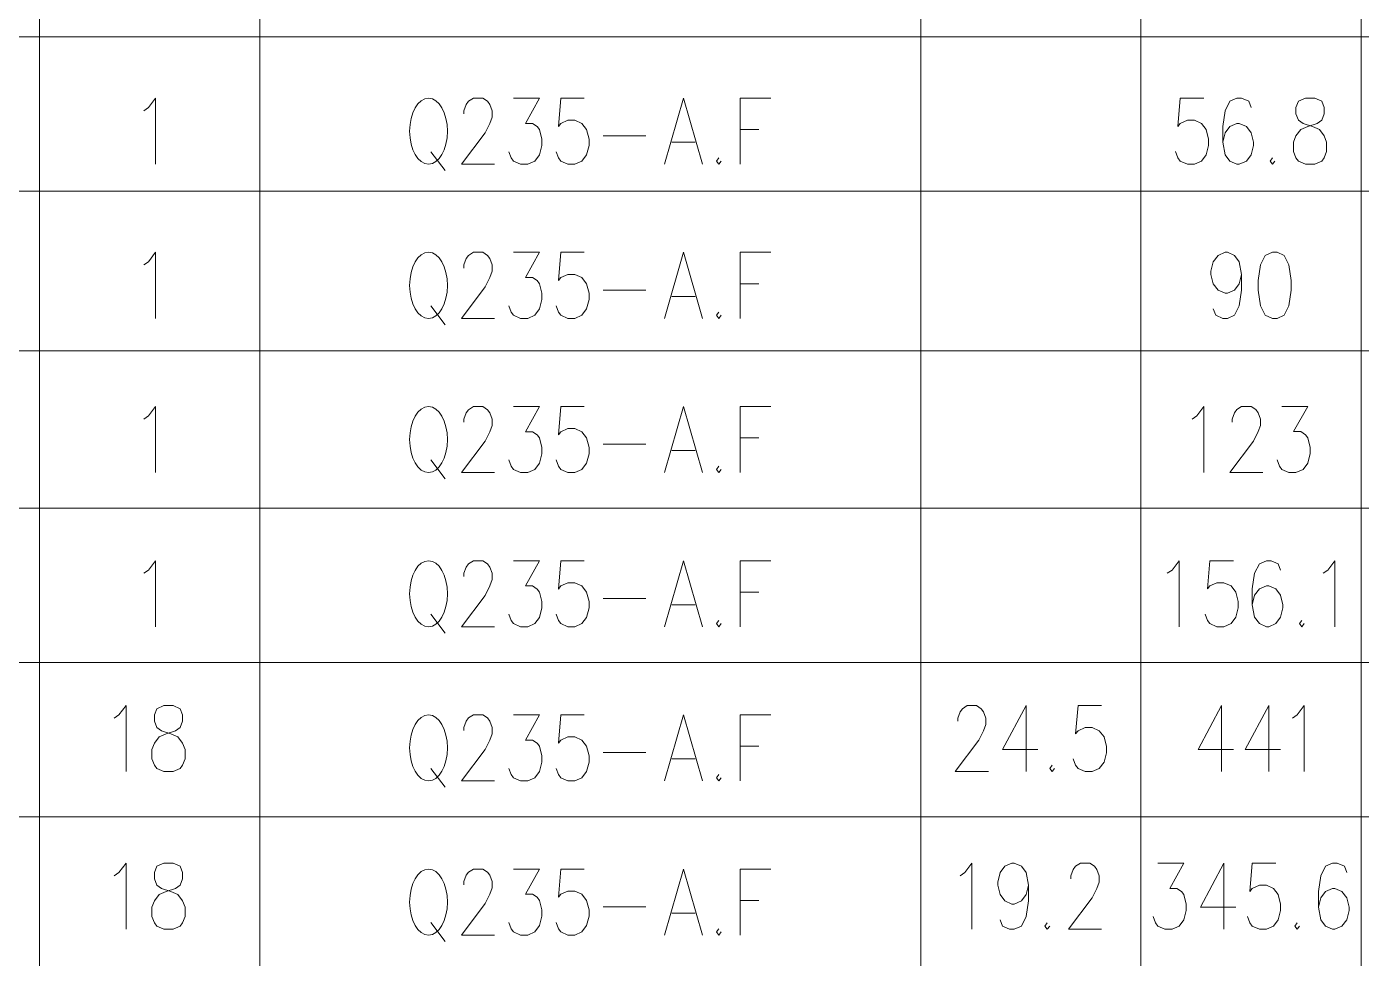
# Model space of a CAD drawing. Header units: millimetres. Extents: x 0 to 829, y 0 to 570.
# Drawn here: x 672.2 to 730.3, y 82.4 to 123 of the extents above; entities that cross this region are included whole.
import ezdxf

# ---------------------------------------------------------------- set-up
doc = ezdxf.new("R2010")
doc.units = ezdxf.units.MM

msp = doc.modelspace()

# ---------------------------------------------------------------- linework, layer by layer
at = {"color": 0, "lineweight": 0}
for points in [[(672.729583, 21.11375), (672.729583, 135.942917)], [(682.325139, 21.11375), (682.325139, 135.942917)], [(711.118861, 21.11375), (711.118861, 135.942917)], [(720.714417, 27.834167), (720.714417, 135.942917)], [(730.3135, 21.11375), (730.3135, 135.942917)], [(576.756389, 122.505611), (749.508139, 122.505611)], [(677.269833, 119.291806), (677.477972, 119.429389), (677.784889, 119.838611), (677.784889, 116.959944)], [(691.222194, 119.154222), (691.222194, 119.291806), (691.3245, 119.563444), (691.426806, 119.701028), (691.631417, 119.838611), (692.044167, 119.838611), (692.248778, 119.701028), (692.351083, 119.563444), (692.456917, 119.291806), (692.456917, 119.016639), (692.351083, 118.741472), (692.146472, 118.33225), (691.119889, 116.959944), (692.559222, 116.959944)], [(693.381194, 119.838611), (694.513611, 119.838611), (693.89625, 118.741472), (694.203167, 118.741472), (694.407778, 118.603889), (694.513611, 118.466306), (694.615917, 118.057083), (694.615917, 117.781917), (694.513611, 117.369167), (694.305472, 117.097528), (693.998556, 116.959944), (693.688111, 116.959944), (693.381194, 117.097528), (693.278889, 117.235111), (693.176583, 117.50675)], [(696.464472, 119.838611), (695.437889, 119.838611), (695.335583, 118.603889), (695.437889, 118.741472), (695.744806, 118.879056), (696.05525, 118.879056), (696.362167, 118.741472), (696.566778, 118.466306), (696.672611, 118.057083), (696.672611, 117.781917), (696.566778, 117.369167), (696.362167, 117.097528), (696.05525, 116.959944), (695.744806, 116.959944), (695.437889, 117.097528), (695.335583, 117.235111), (695.233278, 117.50675)], [(699.9605, 116.959944), (700.786, 119.838611), (701.607972, 116.959944)], [(703.251917, 116.959944), (703.251917, 119.838611), (704.588944, 119.838611)], [(723.459028, 119.838611), (722.428917, 119.838611), (722.326611, 118.607417), (722.428917, 118.741472), (722.739361, 118.879056), (723.046278, 118.879056), (723.356722, 118.741472), (723.561333, 118.469833), (723.663639, 118.057083), (723.663639, 117.781917), (723.561333, 117.372694), (723.356722, 117.097528), (723.046278, 116.959944), (722.739361, 116.959944), (722.428917, 117.097528), (722.326611, 117.235111), (722.224306, 117.510278)], [(725.515722, 119.429389), (725.413417, 119.701028), (725.102972, 119.838611), (724.898361, 119.838611), (724.587917, 119.701028), (724.383306, 119.291806), (724.281, 118.607417), (724.281, 117.9195), (724.383306, 117.372694), (724.587917, 117.097528), (724.898361, 116.959944), (725.000667, 116.959944), (725.307583, 117.097528), (725.515722, 117.372694), (725.618028, 117.781917), (725.618028, 117.9195), (725.515722, 118.33225), (725.307583, 118.607417), (725.000667, 118.741472), (724.898361, 118.741472), (724.587917, 118.607417), (724.383306, 118.33225), (724.281, 117.9195)], [(697.289972, 118.194667), (699.138528, 118.194667)], [(703.251917, 118.466306), (704.073889, 118.466306)], [(689.782861, 117.50675), (690.400222, 116.684778)], [(700.270944, 117.9195), (701.297528, 117.9195)], [(702.327639, 117.235111), (702.225333, 117.097528), (702.327639, 116.959944), (702.429944, 117.097528)], [(726.44, 117.235111), (726.337694, 117.097528), (726.44, 116.959944), (726.542306, 117.097528)], [(576.756389, 115.788722), (749.508139, 115.788722)], [(677.269833, 112.574917), (677.477972, 112.708972), (677.784889, 113.121722), (677.784889, 110.243056)], [(691.222194, 112.433806), (691.222194, 112.571389), (691.3245, 112.846556), (691.426806, 112.984139), (691.631417, 113.121722), (692.044167, 113.121722), (692.248778, 112.984139), (692.351083, 112.846556), (692.456917, 112.571389), (692.456917, 112.296222), (692.351083, 112.024583), (692.146472, 111.611833), (691.119889, 110.243056), (692.559222, 110.243056)], [(693.381194, 113.121722), (694.513611, 113.121722), (693.89625, 112.024583), (694.203167, 112.024583), (694.407778, 111.887), (694.513611, 111.749417), (694.615917, 111.336667), (694.615917, 111.065028), (694.513611, 110.652278), (694.305472, 110.377111), (693.998556, 110.243056), (693.688111, 110.243056), (693.381194, 110.377111), (693.278889, 110.514694), (693.176583, 110.789861)], [(696.464472, 113.121722), (695.437889, 113.121722), (695.335583, 111.887), (695.437889, 112.024583), (695.744806, 112.162167), (696.05525, 112.162167), (696.362167, 112.024583), (696.566778, 111.749417), (696.672611, 111.336667), (696.672611, 111.065028), (696.566778, 110.652278), (696.362167, 110.377111), (696.05525, 110.243056), (695.744806, 110.243056), (695.437889, 110.377111), (695.335583, 110.514694), (695.233278, 110.789861)], [(699.9605, 110.243056), (700.786, 113.121722), (701.607972, 110.243056)], [(703.251917, 110.243056), (703.251917, 113.121722), (704.588944, 113.121722)], [(725.102972, 112.162167), (725.000667, 111.749417), (724.796056, 111.477778), (724.485611, 111.340194), (724.383306, 111.340194), (724.076389, 111.477778), (723.86825, 111.749417), (723.765944, 112.162167), (723.765944, 112.29975), (723.86825, 112.708972), (724.076389, 112.984139), (724.383306, 113.121722), (724.485611, 113.121722), (724.796056, 112.984139), (725.000667, 112.708972), (725.102972, 112.162167), (725.102972, 111.477778), (725.000667, 110.789861), (724.796056, 110.380639), (724.485611, 110.243056), (724.281, 110.243056), (723.970556, 110.380639), (723.86825, 110.652278)], [(703.251917, 111.749417), (704.073889, 111.749417)], [(697.289972, 111.47425), (699.138528, 111.47425)], [(700.270944, 111.202611), (701.297528, 111.202611)], [(689.782861, 110.789861), (690.400222, 109.967889)], [(702.327639, 110.514694), (702.225333, 110.377111), (702.327639, 110.243056), (702.429944, 110.377111)], [(576.756389, 108.835472), (749.508139, 108.835472)], [(677.269833, 105.8545), (677.477972, 105.992083), (677.784889, 106.404833), (677.784889, 103.526167)], [(722.943972, 105.8545), (723.148583, 105.992083), (723.459028, 106.404833), (723.459028, 103.526167)], [(724.690222, 105.716917), (724.690222, 105.8545), (724.796056, 106.129667), (724.898361, 106.26725), (725.102972, 106.404833), (725.515722, 106.404833), (725.720333, 106.26725), (725.822639, 106.129667), (725.924944, 105.8545), (725.924944, 105.579333), (725.822639, 105.307694), (725.618028, 104.894944), (724.587917, 103.526167), (726.02725, 103.526167)], [(726.85275, 106.404833), (727.981639, 106.404833), (727.364278, 105.307694), (727.674722, 105.307694), (727.879333, 105.170111), (727.981639, 105.032528), (728.083944, 104.619778), (728.083944, 104.348139), (727.981639, 103.935389), (727.777028, 103.660222), (727.466583, 103.526167), (727.159667, 103.526167), (726.85275, 103.660222), (726.746917, 103.797806), (726.644611, 104.072972)], [(691.222194, 105.716917), (691.222194, 105.8545), (691.3245, 106.129667), (691.426806, 106.263722), (691.631417, 106.401306), (692.044167, 106.401306), (692.248778, 106.263722), (692.351083, 106.129667), (692.456917, 105.8545), (692.456917, 105.579333), (692.351083, 105.304167), (692.146472, 104.894944), (691.119889, 103.522639), (692.559222, 103.522639)], [(693.381194, 106.401306), (694.513611, 106.401306), (693.89625, 105.304167), (694.203167, 105.304167), (694.407778, 105.170111), (694.513611, 105.032528), (694.615917, 104.619778), (694.615917, 104.344611), (694.513611, 103.935389), (694.305472, 103.660222), (693.998556, 103.522639), (693.688111, 103.522639), (693.381194, 103.660222), (693.278889, 103.797806), (693.176583, 104.072972)], [(696.464472, 106.401306), (695.437889, 106.401306), (695.335583, 105.170111), (695.437889, 105.304167), (695.744806, 105.44175), (696.05525, 105.44175), (696.362167, 105.304167), (696.566778, 105.032528), (696.672611, 104.619778), (696.672611, 104.344611), (696.566778, 103.935389), (696.362167, 103.660222), (696.05525, 103.522639), (695.744806, 103.522639), (695.437889, 103.660222), (695.335583, 103.797806), (695.233278, 104.072972)], [(699.9605, 103.522639), (700.786, 106.401306), (701.607972, 103.522639)], [(703.251917, 103.522639), (703.251917, 106.401306), (704.588944, 106.401306)], [(697.289972, 104.757361), (699.138528, 104.757361)], [(703.251917, 105.032528), (704.073889, 105.032528)], [(700.270944, 104.482194), (701.297528, 104.482194)], [(689.782861, 104.072972), (690.400222, 103.247472)], [(702.327639, 103.797806), (702.225333, 103.660222), (702.327639, 103.522639), (702.429944, 103.660222)], [(576.756389, 101.966889), (749.508139, 101.966889)], [(677.269833, 99.137611), (677.477972, 99.275194), (677.784889, 99.684417), (677.784889, 96.80575)], [(691.222194, 99.000028), (691.222194, 99.137611), (691.3245, 99.40925), (691.426806, 99.546833), (691.631417, 99.684417), (692.044167, 99.684417), (692.248778, 99.546833), (692.351083, 99.40925), (692.456917, 99.137611), (692.456917, 98.862444), (692.351083, 98.587278), (692.146472, 98.174528), (691.119889, 96.80575), (692.559222, 96.80575)], [(693.381194, 99.684417), (694.513611, 99.684417), (693.89625, 98.587278), (694.203167, 98.587278), (694.407778, 98.449694), (694.513611, 98.312111), (694.615917, 97.902889), (694.615917, 97.627722), (694.513611, 97.214972), (694.305472, 96.943333), (693.998556, 96.80575), (693.688111, 96.80575), (693.381194, 96.943333), (693.278889, 97.080917), (693.176583, 97.352556)], [(696.464472, 99.684417), (695.437889, 99.684417), (695.335583, 98.449694), (695.437889, 98.587278), (695.744806, 98.724861), (696.05525, 98.724861), (696.362167, 98.587278), (696.566778, 98.312111), (696.672611, 97.902889), (696.672611, 97.627722), (696.566778, 97.214972), (696.362167, 96.943333), (696.05525, 96.80575), (695.744806, 96.80575), (695.437889, 96.943333), (695.335583, 97.080917), (695.233278, 97.352556)], [(699.9605, 96.80575), (700.786, 99.684417), (701.607972, 96.80575)], [(703.251917, 96.80575), (703.251917, 99.684417), (704.588944, 99.684417)], [(721.864472, 99.137611), (722.069083, 99.275194), (722.379528, 99.684417), (722.379528, 96.80575)], [(724.743139, 99.684417), (723.716556, 99.684417), (723.610722, 98.453222), (723.716556, 98.587278), (724.023472, 98.724861), (724.330389, 98.724861), (724.640833, 98.587278), (724.845444, 98.315639), (724.94775, 97.902889), (724.94775, 97.627722), (724.845444, 97.2185), (724.640833, 96.943333), (724.330389, 96.80575), (724.023472, 96.80575), (723.716556, 96.943333), (723.610722, 97.080917), (723.508417, 97.356083)], [(726.799833, 99.275194), (726.697528, 99.546833), (726.387083, 99.684417), (726.182472, 99.684417), (725.875556, 99.546833), (725.667417, 99.137611), (725.565111, 98.453222), (725.565111, 97.765306), (725.667417, 97.2185), (725.875556, 96.943333), (726.182472, 96.80575), (726.284778, 96.80575), (726.595222, 96.943333), (726.799833, 97.2185), (726.902139, 97.627722), (726.902139, 97.765306), (726.799833, 98.178056), (726.595222, 98.453222), (726.284778, 98.587278), (726.182472, 98.587278), (725.875556, 98.453222), (725.667417, 98.178056), (725.565111, 97.765306)], [(728.651917, 99.137611), (728.856528, 99.275194), (729.163444, 99.684417), (729.163444, 96.80575)], [(703.251917, 98.312111), (704.073889, 98.312111)], [(697.289972, 98.040472), (699.138528, 98.040472)], [(700.270944, 97.765306), (701.297528, 97.765306)], [(689.782861, 97.352556), (690.400222, 96.530583)], [(702.327639, 97.080917), (702.225333, 96.943333), (702.327639, 96.80575), (702.429944, 96.943333)], [(727.724111, 97.080917), (727.621806, 96.943333), (727.724111, 96.80575), (727.826417, 96.943333)], [(576.756389, 95.246472), (749.508139, 95.246472)], [(675.985722, 92.826417), (676.190333, 92.964), (676.500778, 93.373222), (676.500778, 90.494556)], [(712.731056, 92.688833), (712.731056, 92.826417), (712.833361, 93.098056), (712.935667, 93.235639), (713.140278, 93.373222), (713.553028, 93.373222), (713.757639, 93.235639), (713.859944, 93.098056), (713.96225, 92.826417), (713.96225, 92.55125), (713.859944, 92.276083), (713.655333, 91.866861), (712.625222, 90.494556), (714.068083, 90.494556)], [(715.712028, 93.373222), (714.681917, 91.454111), (716.227083, 91.454111)], [(715.712028, 93.373222), (715.712028, 90.494556)], [(719.003444, 93.373222), (717.973333, 93.373222), (717.871028, 92.1385), (717.973333, 92.276083), (718.283778, 92.413667), (718.590694, 92.413667), (718.897611, 92.276083), (719.10575, 92.004444), (719.208056, 91.591694), (719.208056, 91.316528), (719.10575, 90.907306), (718.897611, 90.632139), (718.590694, 90.494556), (718.283778, 90.494556), (717.973333, 90.632139), (717.871028, 90.769722), (717.768722, 91.044889)], [(724.228083, 93.373222), (723.2015, 91.454111), (724.743139, 91.454111)], [(724.228083, 93.373222), (724.228083, 90.494556)], [(726.284778, 93.373222), (725.258194, 91.454111), (726.799833, 91.454111)], [(726.284778, 93.373222), (726.284778, 90.494556)], [(727.314889, 92.826417), (727.5195, 92.964), (727.826417, 93.373222), (727.826417, 90.494556)], [(691.222194, 92.279611), (691.222194, 92.417194), (691.3245, 92.692361), (691.426806, 92.829944), (691.631417, 92.967528), (692.044167, 92.967528), (692.248778, 92.829944), (692.351083, 92.692361), (692.456917, 92.417194), (692.456917, 92.142028), (692.351083, 91.870389), (692.146472, 91.457639), (691.119889, 90.085333), (692.559222, 90.085333)], [(693.381194, 92.967528), (694.513611, 92.967528), (693.89625, 91.870389), (694.203167, 91.870389), (694.407778, 91.732806), (694.513611, 91.595222), (694.615917, 91.182472), (694.615917, 90.910833), (694.513611, 90.498083), (694.305472, 90.222917), (693.998556, 90.085333), (693.688111, 90.085333), (693.381194, 90.222917), (693.278889, 90.3605), (693.176583, 90.635667)], [(696.464472, 92.967528), (695.437889, 92.967528), (695.335583, 91.732806), (695.437889, 91.870389), (695.744806, 92.007972), (696.05525, 92.007972), (696.362167, 91.870389), (696.566778, 91.595222), (696.672611, 91.182472), (696.672611, 90.910833), (696.566778, 90.498083), (696.362167, 90.222917), (696.05525, 90.085333), (695.744806, 90.085333), (695.437889, 90.222917), (695.335583, 90.3605), (695.233278, 90.635667)], [(699.9605, 90.085333), (700.786, 92.967528), (701.607972, 90.085333)], [(703.251917, 90.085333), (703.251917, 92.967528), (704.588944, 92.967528)], [(697.289972, 91.320056), (699.138528, 91.320056)], [(703.251917, 91.595222), (704.073889, 91.595222)], [(700.270944, 91.048417), (701.297528, 91.048417)], [(716.844444, 90.769722), (716.738611, 90.632139), (716.844444, 90.494556), (716.94675, 90.632139)], [(689.782861, 90.635667), (690.400222, 89.813694)], [(702.327639, 90.3605), (702.225333, 90.222917), (702.327639, 90.085333), (702.429944, 90.222917)], [(576.756389, 88.529583), (749.508139, 88.529583)], [(675.985722, 85.954306), (676.190333, 86.091889), (676.500778, 86.501111), (676.500778, 83.622444)], [(691.222194, 85.562722), (691.222194, 85.700306), (691.3245, 85.975472), (691.426806, 86.109528), (691.631417, 86.247111), (692.044167, 86.247111), (692.248778, 86.109528), (692.351083, 85.975472), (692.456917, 85.700306), (692.456917, 85.425139), (692.351083, 85.149972), (692.146472, 84.74075), (691.119889, 83.368444), (692.559222, 83.368444)], [(693.381194, 86.247111), (694.513611, 86.247111), (693.89625, 85.149972), (694.203167, 85.149972), (694.407778, 85.015917), (694.513611, 84.878333), (694.615917, 84.465583), (694.615917, 84.190417), (694.513611, 83.781194), (694.305472, 83.506028), (693.998556, 83.368444), (693.688111, 83.368444), (693.381194, 83.506028), (693.278889, 83.643611), (693.176583, 83.918778)], [(696.464472, 86.247111), (695.437889, 86.247111), (695.335583, 85.015917), (695.437889, 85.149972), (695.744806, 85.287556), (696.05525, 85.287556), (696.362167, 85.149972), (696.566778, 84.878333), (696.672611, 84.465583), (696.672611, 84.190417), (696.566778, 83.781194), (696.362167, 83.506028), (696.05525, 83.368444), (695.744806, 83.368444), (695.437889, 83.506028), (695.335583, 83.643611), (695.233278, 83.918778)], [(699.9605, 83.368444), (700.786, 86.247111), (701.607972, 83.368444)], [(703.251917, 83.368444), (703.251917, 86.247111), (704.588944, 86.247111)], [(712.833361, 85.954306), (713.037972, 86.091889), (713.344889, 86.501111), (713.344889, 83.622444)], [(715.814333, 85.541556), (715.712028, 85.132333), (715.507417, 84.857167), (715.196972, 84.719583), (715.094667, 84.719583), (714.78775, 84.857167), (714.579611, 85.132333), (714.477306, 85.541556), (714.477306, 85.679139), (714.579611, 86.091889), (714.78775, 86.367056), (715.094667, 86.501111), (715.196972, 86.501111), (715.507417, 86.367056), (715.712028, 86.091889), (715.814333, 85.541556), (715.814333, 84.857167), (715.712028, 84.172778), (715.507417, 83.760028), (715.196972, 83.622444), (714.992361, 83.622444), (714.681917, 83.760028), (714.579611, 84.035194)], [(717.666417, 85.816722), (717.666417, 85.954306), (717.768722, 86.229472), (717.871028, 86.367056), (718.075639, 86.501111), (718.488389, 86.501111), (718.693, 86.367056), (718.795306, 86.229472), (718.897611, 85.954306), (718.897611, 85.679139), (718.795306, 85.403972), (718.590694, 84.99475), (717.564111, 83.622444), (719.003444, 83.622444)], [(721.451722, 86.501111), (722.584139, 86.501111), (721.966778, 85.403972), (722.273694, 85.403972), (722.481833, 85.269917), (722.584139, 85.132333), (722.686444, 84.719583), (722.686444, 84.444417), (722.584139, 84.035194), (722.379528, 83.760028), (722.069083, 83.622444), (721.762167, 83.622444), (721.451722, 83.760028), (721.349417, 83.897611), (721.247111, 84.172778)], [(724.330389, 86.501111), (723.303806, 84.582), (724.845444, 84.582)], [(724.330389, 86.501111), (724.330389, 83.622444)], [(726.595222, 86.501111), (725.565111, 86.501111), (725.462806, 85.269917), (725.565111, 85.403972), (725.875556, 85.541556), (726.182472, 85.541556), (726.492917, 85.403972), (726.697528, 85.132333), (726.799833, 84.719583), (726.799833, 84.444417), (726.697528, 84.035194), (726.492917, 83.760028), (726.182472, 83.622444), (725.875556, 83.622444), (725.565111, 83.760028), (725.462806, 83.897611), (725.3605, 84.172778)], [(729.6785, 86.091889), (729.576194, 86.367056), (729.269278, 86.501111), (729.061139, 86.501111), (728.754222, 86.367056), (728.549611, 85.954306), (728.443778, 85.269917), (728.443778, 84.582), (728.549611, 84.035194), (728.754222, 83.760028), (729.061139, 83.622444), (729.163444, 83.622444), (729.473889, 83.760028), (729.6785, 84.035194), (729.780806, 84.444417), (729.780806, 84.582), (729.6785, 84.99475), (729.473889, 85.269917), (729.163444, 85.403972), (729.061139, 85.403972), (728.754222, 85.269917), (728.549611, 84.99475), (728.443778, 84.582)], [(697.289972, 84.603167), (699.138528, 84.603167)], [(700.270944, 84.328), (701.297528, 84.328)], [(703.251917, 84.878333), (704.073889, 84.878333)], [(689.782861, 83.918778), (690.400222, 83.093278)], [(716.636306, 83.897611), (716.534, 83.760028), (716.636306, 83.622444), (716.738611, 83.760028)], [(727.5195, 83.897611), (727.417194, 83.760028), (727.5195, 83.622444), (727.621806, 83.760028)], [(702.327639, 83.643611), (702.225333, 83.506028), (702.327639, 83.368444), (702.429944, 83.506028)]]:
    msp.add_lwpolyline(points, dxfattribs=at)
for points in [[(727.879333, 119.838611), (727.572417, 119.701028), (727.466583, 119.429389), (727.466583, 119.154222), (727.572417, 118.879056), (727.777028, 118.741472), (728.189778, 118.607417), (728.496694, 118.469833), (728.701306, 118.194667), (728.803611, 117.9195), (728.803611, 117.510278), (728.701306, 117.235111), (728.599, 117.097528), (728.292083, 116.959944), (727.879333, 116.959944), (727.572417, 117.097528), (727.466583, 117.235111), (727.364278, 117.510278), (727.364278, 117.9195), (727.466583, 118.194667), (727.674722, 118.469833), (727.981639, 118.607417), (728.394389, 118.741472), (728.599, 118.879056), (728.701306, 119.154222), (728.701306, 119.429389), (728.599, 119.701028), (728.292083, 119.838611)], [(726.44, 113.121722), (726.133083, 112.984139), (725.924944, 112.574917), (725.822639, 111.887), (725.822639, 111.477778), (725.924944, 110.789861), (726.133083, 110.380639), (726.44, 110.243056), (726.644611, 110.243056), (726.955056, 110.380639), (727.159667, 110.789861), (727.261972, 111.477778), (727.261972, 111.887), (727.159667, 112.574917), (726.955056, 112.984139), (726.644611, 113.121722)], [(678.144722, 93.373222), (677.837806, 93.235639), (677.7355, 92.964), (677.7355, 92.688833), (677.837806, 92.413667), (678.042417, 92.276083), (678.455167, 92.1385), (678.762083, 92.004444), (678.966694, 91.729278), (679.069, 91.454111), (679.069, 91.044889), (678.966694, 90.769722), (678.864389, 90.632139), (678.557472, 90.494556), (678.144722, 90.494556), (677.837806, 90.632139), (677.7355, 90.769722), (677.629667, 91.044889), (677.629667, 91.454111), (677.7355, 91.729278), (677.940111, 92.004444), (678.247028, 92.1385), (678.659778, 92.276083), (678.864389, 92.413667), (678.966694, 92.688833), (678.966694, 92.964), (678.864389, 93.235639), (678.557472, 93.373222)], [(678.144722, 86.501111), (677.837806, 86.367056), (677.7355, 86.091889), (677.7355, 85.816722), (677.837806, 85.541556), (678.042417, 85.403972), (678.455167, 85.269917), (678.762083, 85.132333), (678.966694, 84.857167), (679.069, 84.582), (679.069, 84.172778), (678.966694, 83.897611), (678.864389, 83.760028), (678.557472, 83.622444), (678.144722, 83.622444), (677.837806, 83.760028), (677.7355, 83.897611), (677.629667, 84.172778), (677.629667, 84.582), (677.7355, 84.857167), (677.940111, 85.132333), (678.247028, 85.269917), (678.659778, 85.403972), (678.864389, 85.541556), (678.966694, 85.816722), (678.966694, 86.091889), (678.864389, 86.367056), (678.557472, 86.501111)]]:
    msp.add_lwpolyline(points, close=True, dxfattribs=at)
for centre, major_axis, ratio in [((689.678792, 118.399278), (0, 1.439333), 0.572304), ((689.678792, 111.682389), (0, 1.439333), 0.572304), ((689.678792, 104.961972), (0, 1.439333), 0.572304), ((689.678792, 98.245083), (0, 1.439333), 0.572304), ((689.678792, 91.526431), (0, 1.441097), 0.571603), ((689.678792, 84.807778), (0, 1.439333), 0.572304)]:
    msp.add_ellipse(centre, major_axis=major_axis, ratio=ratio, start_param=0, end_param=6.283185, dxfattribs=at)

doc.saveas('drawing.dxf')
